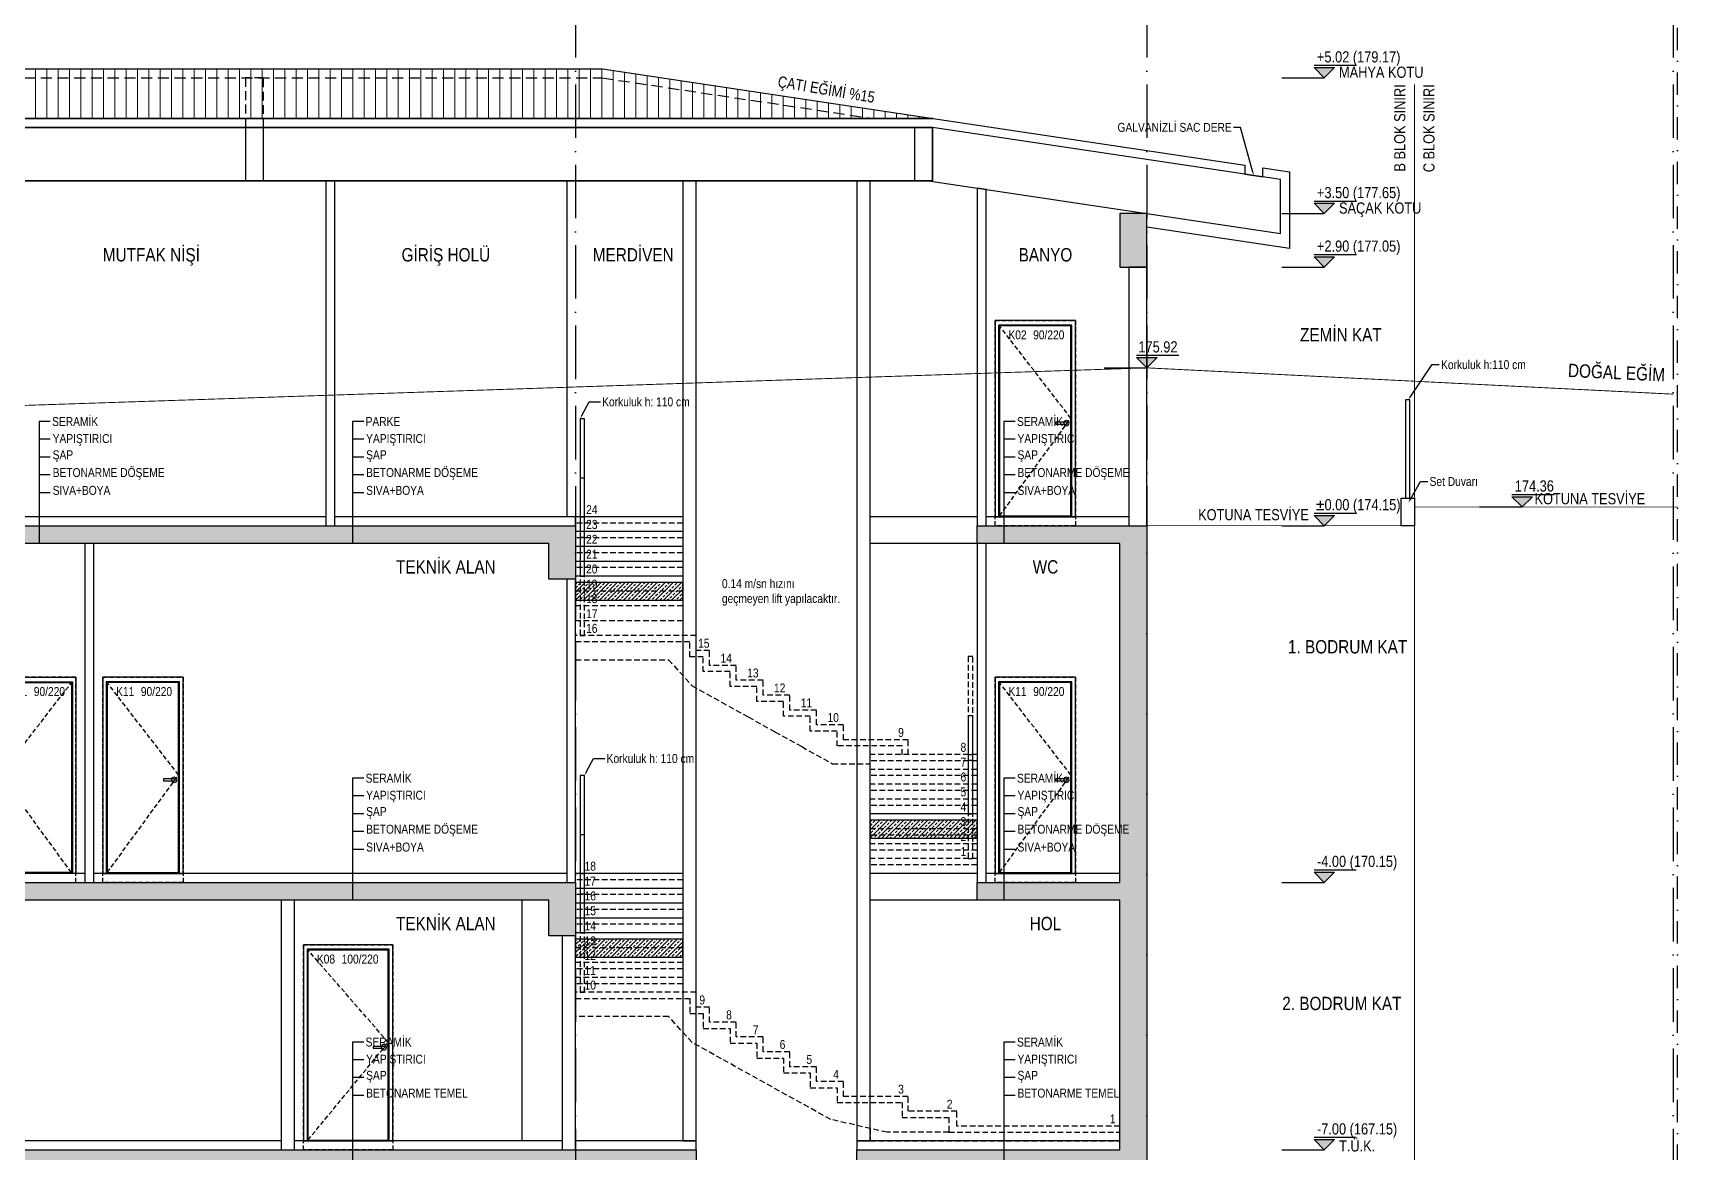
# Model space of a CAD drawing. Header units: millimetres. Extents: x 82776 to 137242, y 11666 to 27998.
# Drawn here: x 110426 to 112270, y 21556 to 22811 of the extents above; entities that cross this region are included whole.
import ezdxf
from ezdxf import colors
from ezdxf.entities.mleader import LeaderData, LeaderLine
from ezdxf.enums import TextEntityAlignment as Align
from ezdxf.math import Vec2, Vec3

# ---------------------------------------------------------------- set-up
doc = ezdxf.new("R2010")
doc.units = ezdxf.units.MM
for name, pattern in [('( Hidden )', [0.375, 0.25, -0.125]), ('ACAD_ISO03W100', [30, 12, -18]), ('ACAD_ISO10W100', [18, 12, -3, 0, -3]), ('DASHDOT', [1, 0.5, -0.25, 0, -0.25]), ('DASHED', [15, 10, -5]), ('HIDDEN', [9.525, 6.35, -3.175])]:
    doc.linetypes.add(name, pattern=pattern)
doc.layers.add('0_IFC_Blok Sınırı', color=32, linetype='ACAD_ISO03W100', lineweight=0)
for name, color, linetype in [('0_IFC_Concrete Trace', 253, '( Hidden )'), ('0_IFC_Door_Text', 11, 'Continuous'), ('0_IFC_Elevation_3', 21, 'Continuous'), ('0_IFC_Elevation_4', 11, 'Continuous'), ('0_IFC_Elevation_5', 252, 'Continuous'), ('0_IFC_Grid', 14, 'ACAD_ISO10W100'), ('0_IFC_Hatch', 250, 'Continuous'), ('0_IFC_Hatch_Structure', 251, 'Continuous'), ('0_IFC_Notation_Level_50', 160, 'Continuous'), ('0_IFC_Notation_Section_50', 10, 'Continuous'), ('0_IFC_Room_Text(No)_50', 12, 'Continuous'), ('0_IFC_Stair_Text', 221, 'Continuous'), ('0_IFC_Steelsection', 20, 'Continuous'), ('0_IFC_Text_Explanation_50', 231, 'Continuous'), ('1_IFC_Concrete_Section', 50, 'Continuous'), ('1_IFC_Stair_Concrete', 252, '( Hidden )'), ('2_IFC_Handrail', 181, 'Continuous'), ('2_IFC_Wall', 130, 'Continuous'), ('3_IFC_Window', 136, 'Continuous'), ('4_IFC_Floor_Cladding', 143, 'Continuous'), ('4_IFC_Kaplama', 55, 'Continuous'), ('7_IFC_Landscape', 45, 'Continuous')]:
    doc.layers.add(name, color=color, linetype=linetype)
doc.styles.add('IFC_TEXT', font='ARIALN.TTF')
doc.styles.add('MARITZA_A1-A2-A3  BLOK_231117$0$IFC_TEXT', font='ARIALN.TTF')

# ---------------------------------------------------------------- blocks, each defined once
blk = doc.blocks.new('*U2331')
blk.add_wipeout([(-10, 220), (90, 220), (90, 0), (-10, 0)]).dxf.layer = '0_IFC_Elevation_5'
at = {"layer": '0_IFC_Elevation_4'}
for points in [[(-10, 0), (-10, 220), (90, 220), (90, 0)], [(-5, 1), (-5, 214), (85, 214), (85, 1)]]:
    blk.add_lwpolyline(points, close=True, dxfattribs=at)
blk.add_lwpolyline([(-6, 0), (-6, 215), (86, 215), (86, 0)], dxfattribs=at)
at = {"layer": '0_IFC_Elevation_5', "linetype": 'DASHED', "ltscale": 0.5}
blk.add_lwpolyline([(90, -10), (90, 220), (-10, 220), (-10, -10)], close=True, dxfattribs=at)
blk.add_lwpolyline([(85, 1), (-5, 110.5), (85, 214)], dxfattribs=at)
at = {"layer": '0_IFC_Elevation_5'}
blk.add_lwpolyline([(0, 104, -1), (0, 106), (12, 106), (12, 104)], format="xyb", close=True, dxfattribs=at)
blk.add_circle((0, 105), 3, dxfattribs=at)
blk = doc.blocks.new('0_IFC_DOOR_TAG_50')
at = {"layer": '0_IFC_Door_Text', "style": 'IFC_TEXT'}
for tag, p in [('DOOR_TYPE', (0, 0)), ('DOOR_SIZE', (27.7, 0))]:
    blk.add_attdef(tag, p, '', height=10, dxfattribs=at)
blk = doc.blocks.new('*U2332')
blk.add_wipeout([(90, 220), (0, 220), (0, 0), (90, 0)]).dxf.layer = '0_IFC_Elevation_5'
at = {"layer": '0_IFC_Elevation_4'}
for points in [[(90, 0), (90, 220), (0, 220), (0, 0)], [(85, 1), (85, 214), (5, 214), (5, 1)]]:
    blk.add_lwpolyline(points, close=True, dxfattribs=at)
blk.add_lwpolyline([(86, 0), (86, 215), (4, 215), (4, 0)], dxfattribs=at)
at = {"layer": '0_IFC_Elevation_5', "linetype": 'DASHED', "ltscale": 0.5}
blk.add_lwpolyline([(0, -10), (0, 220), (90, 220), (90, -10)], close=True, dxfattribs=at)
blk.add_lwpolyline([(5, 1), (85, 110.5), (5, 214)], dxfattribs=at)
at = {"layer": '0_IFC_Elevation_5'}
blk.add_lwpolyline([(80, 104, 1), (80, 106), (68, 106), (68, 104)], format="xyb", close=True, dxfattribs=at)
blk.add_circle((80, 105), 3, dxfattribs=at)
blk = doc.blocks.new('*U2333')
blk.add_wipeout([(0, 220), (90, 220), (90, 0), (0, 0)]).dxf.layer = '0_IFC_Elevation_5'
at = {"layer": '0_IFC_Elevation_4'}
for points in [[(0, 0), (0, 220), (90, 220), (90, 0)], [(5, 1), (5, 214), (85, 214), (85, 1)]]:
    blk.add_lwpolyline(points, close=True, dxfattribs=at)
blk.add_lwpolyline([(4, 0), (4, 215), (86, 215), (86, 0)], dxfattribs=at)
at = {"layer": '0_IFC_Elevation_5', "linetype": 'DASHED', "ltscale": 0.5}
blk.add_lwpolyline([(90, -10), (90, 220), (0, 220), (0, -10)], close=True, dxfattribs=at)
blk.add_lwpolyline([(85, 1), (5, 110.5), (85, 214)], dxfattribs=at)
at = {"layer": '0_IFC_Elevation_5'}
blk.add_lwpolyline([(10, 104, -1), (10, 106), (22, 106), (22, 104)], format="xyb", close=True, dxfattribs=at)
blk.add_circle((10, 105), 3, dxfattribs=at)
blk = doc.blocks.new('*U2327')
blk.add_wipeout([(0, 220), (90, 220), (90, 0), (0, 0)]).dxf.layer = '0_IFC_Elevation_5'
at = {"layer": '0_IFC_Elevation_4'}
for points in [[(0, 0), (0, 220), (90, 220), (90, 0)], [(5, 1), (5, 214), (85, 214), (85, 1)]]:
    blk.add_lwpolyline(points, close=True, dxfattribs=at)
blk.add_lwpolyline([(4, 0), (4, 215), (86, 215), (86, 0)], dxfattribs=at)
at = {"layer": '0_IFC_Elevation_5', "linetype": 'DASHED', "ltscale": 0.5}
blk.add_lwpolyline([(90, -10), (90, 220), (0, 220), (0, -10)], close=True, dxfattribs=at)
blk.add_lwpolyline([(85, 1), (5, 110.5), (85, 214)], dxfattribs=at)
at = {"layer": '0_IFC_Elevation_5'}
blk.add_lwpolyline([(10, 104, -1), (10, 106), (22, 106), (22, 104)], format="xyb", close=True, dxfattribs=at)
blk.add_circle((10, 105), 3, dxfattribs=at)
blk = doc.blocks.new('*U2330')
blk.add_wipeout([(0, 220), (90, 220), (90, 0), (0, 0)]).dxf.layer = '0_IFC_Elevation_5'
at = {"layer": '0_IFC_Elevation_4'}
for points in [[(0, 0), (0, 220), (90, 220), (90, 0)], [(5, 1), (5, 214), (85, 214), (85, 1)]]:
    blk.add_lwpolyline(points, close=True, dxfattribs=at)
blk.add_lwpolyline([(4, 0), (4, 215), (86, 215), (86, 0)], dxfattribs=at)
at = {"layer": '0_IFC_Elevation_5', "linetype": 'DASHED', "ltscale": 0.5}
blk.add_lwpolyline([(90, -10), (90, 220), (0, 220), (0, -10)], close=True, dxfattribs=at)
blk.add_lwpolyline([(85, 1), (5, 110.5), (85, 214)], dxfattribs=at)
at = {"layer": '0_IFC_Elevation_5'}
blk.add_lwpolyline([(10, 104, -1), (10, 106), (22, 106), (22, 104)], format="xyb", close=True, dxfattribs=at)
blk.add_circle((10, 105), 3, dxfattribs=at)
blk = doc.blocks.new('SERAMIK KATMANLASMA')
at = {"layer": '0_IFC_Text_Explanation_50'}
for points in [[(12.5, 0), (0, 0), (0, -136.8)], [(12.5, -19.9), (0, -19.9)], [(12.5, -39.9), (0, -39.9)], [(12.5, -59.8), (0, -59.8)], [(12.5, -79.8), (0, -79.8)]]:
    blk.add_lwpolyline(points, dxfattribs=at)
at = {"layer": '0_IFC_Text_Explanation_50', "char_height": 10, "attachment_point": 1, "rotation": 360, "style": 'MARITZA_A1-A2-A3  BLOK_231117$0$IFC_TEXT'}
for s, width, gutter_width, insert in [('SERAMİK', 243.705, 31.2, (14.6, 5)), ('YAPIŞTIRICI ', 224.862, 62.5, (15.2, -14.1)), ('ŞAP', 224.862, 62.5, (15.2, -32.3)), ('BETONARME DÖŞEME ', 224.862, 62.5, (15.2, -52.2)), ('SIVA+BOYA', 224.862, 62.5, (15.2, -72.2))]:
    blk.add_mtext_dynamic_manual_height_columns(s, width=width, gutter_width=gutter_width, heights=[0], dxfattribs=dict(at, insert=insert))
blk = doc.blocks.new('0_IFC_ROOM_SEC_50')
at = {"layer": '0_IFC_Room_Text(No)_50', "style": 'IFC_TEXT'}
for tag, height, p in [('ROOM_NAME', 15, (10.2, -26.2)), ('ROOM_NUMBER', 10, (10.2, -7.2))]:
    blk.add_attdef(tag, text='', height=height, dxfattribs=at).set_placement(p, align=Align.MIDDLE_CENTER)
blk = doc.blocks.new('PARKE KATMANLASMA')
at = {"layer": '0_IFC_Text_Explanation_50'}
for points in [[(12.5, 0), (0, 0), (0, -136.8)], [(12.5, -19.9), (0, -19.9)], [(12.5, -39.9), (0, -39.9)], [(12.5, -59.8), (0, -59.8)], [(12.5, -79.8), (0, -79.8)]]:
    blk.add_lwpolyline(points, dxfattribs=at)
at = {"layer": '0_IFC_Text_Explanation_50', "char_height": 10, "attachment_point": 1, "style": 'MARITZA_A1-A2-A3  BLOK_231117$0$IFC_TEXT'}
for s, width, gutter_width, insert in [('PARKE', 243.705, 31.2, (14.6, 5)), ('YAPIŞTIRICI ', 224.862, 62.5, (15.2, -14.1)), ('ŞAP ', 224.862, 62.5, (15.2, -32.3)), ('BETONARME DÖŞEME ', 224.862, 62.5, (15.2, -52.2)), ('SIVA+BOYA', 224.862, 62.5, (15.2, -72.2))]:
    blk.add_mtext_dynamic_manual_height_columns(s, width=width, gutter_width=gutter_width, heights=[0], dxfattribs=dict(at, insert=insert))
blk = doc.blocks.new('TEMEL SERAMIK')
at = {"layer": '0_IFC_Text_Explanation_50'}
for points in [[(12.5, 0), (0, 0), (0, -170.9)], [(12.5, -19.9), (0, -19.9)], [(12.5, -39.9), (0, -39.9)], [(12.5, -59.8), (0, -59.8)]]:
    blk.add_lwpolyline(points, dxfattribs=at)
at = {"layer": '0_IFC_Text_Explanation_50', "char_height": 10, "attachment_point": 1, "rotation": 360, "style": 'MARITZA_A1-A2-A3  BLOK_231117$0$IFC_TEXT'}
for s, width, gutter_width, insert in [('SERAMİK', 243.705, 31.2, (14.6, 5)), ('YAPIŞTIRICI ', 224.862, 62.5, (15.2, -14.1)), ('ŞAP', 224.862, 62.5, (15.2, -32.3)), ('BETONARME TEMEL', 224.862, 62.5, (15.2, -52.2))]:
    blk.add_mtext_dynamic_manual_height_columns(s, width=width, gutter_width=gutter_width, heights=[0], dxfattribs=dict(at, insert=insert))
blk = doc.blocks.new('B BLOK_GR1_AKS')
at = {"layer": '0_IFC_Grid', "ltscale": 5}
for points in [[(1639.20956, -99.99821), (1639.20956, -1634.99821)], [(2279.20538, -99.99821), (2279.20538, -1634.99821)], [(2869.20538, -99.99821), (2869.20538, -1634.99821)]]:
    blk.add_lwpolyline(points, dxfattribs=at)
blk = doc.blocks.new('0_IFC_NOT_RUDELEVEL_50_N')
at = {"layer": '0_IFC_Notation_Level_50'}
h = blk.add_hatch(color=256, dxfattribs=at)
h.dxf.hatch_style = 1
h.paths.add_polyline_path([(-201.6, 201.6), (201.6, 201.6), (0, 0)])
for p, q in [((-834.4, 0), (0, 0)), ((-201.6, 246.4), (627.2, 246.4))]:
    blk.add_line(p, q, dxfattribs=at)
blk.add_lwpolyline([(-201.6, 201.6), (201.6, 201.6), (0, 0), (-201.6, 201.6)], dxfattribs=at)
at = {"layer": '0_IFC_Notation_Level_50', "style": 'IFC_TEXT'}
blk.add_attdef('LEVEL', (-201.6, 302.4), '', height=280, dxfattribs=at)
blk = doc.blocks.new('B_1-1 KST_DE')
at = {"layer": '0_IFC_Elevation_4', "linetype": 'DASHED', "const_width": 1}
blk.add_lwpolyline([(-3050, 814), (-2600, 814), (-2000, 860), (0, 927), (590, 897.5)], dxfattribs=at)
ref = blk.add_blockref('0_IFC_NOT_RUDELEVEL_50_N', (0, 927), dxfattribs=dict(xscale=0.057142857142768, yscale=0.057142857142768, zscale=0.057142857142768))
ref.add_attrib('LEVEL', '175.92', (-9.3, 944.3), dxfattribs={"layer": '0_IFC_Notation_Level_50', "height": 12.5, "style": 'IFC_TEXT'})
at = {"layer": '0_IFC_Elevation_4', "linetype": 'DASHED', "ltscale": 3, "insert": (472.5, 931.8), "char_height": 15, "attachment_point": 1, "rotation": 357.3035, "style": 'IFC_TEXT'}
blk.add_mtext_dynamic_manual_height_columns('\\pxt4;DOĞAL EĞİM', width=252.297, gutter_width=125, heights=[0], dxfattribs=at)
blk = doc.blocks.new('*U2487')
ref = blk.add_blockref('0_IFC_NOT_RUDELEVEL_50_N', (0, 1402.2), dxfattribs=dict(xscale=0.057142857142768, yscale=0.057142857142768, zscale=0.057142857142768))
ref.add_attrib('LEVEL', '+5.02 (179.17)', (-8.2, 1419.5), dxfattribs={"layer": '0_IFC_Notation_Level_50', "height": 12.5, "style": 'IFC_TEXT'})
ref = blk.add_blockref('0_IFC_NOT_RUDELEVEL_50_N', (0, 1250), dxfattribs=dict(xscale=0.057142857142768, yscale=0.057142857142768, zscale=0.057142857142768))
ref.add_attrib('LEVEL', '+3.50 (177.65)', (-8.2, 1267.3), dxfattribs={"layer": '0_IFC_Notation_Level_50', "height": 12.5, "style": 'IFC_TEXT'})
ref = blk.add_blockref('0_IFC_NOT_RUDELEVEL_50_N', (0, 1190), dxfattribs=dict(xscale=0.057142857142768, yscale=0.057142857142768, zscale=0.057142857142768))
ref.add_attrib('LEVEL', '+2.90 (177.05)', (-8.2, 1207.3), dxfattribs={"layer": '0_IFC_Notation_Level_50', "height": 12.5, "style": 'IFC_TEXT'})
ref = blk.add_blockref('0_IFC_NOT_RUDELEVEL_50_N', (0, 900), dxfattribs=dict(xscale=0.057142857142768, yscale=0.057142857142768, zscale=0.057142857142768))
ref.add_attrib('LEVEL', '%%P0.00 (174.15)', (-9.3, 917.3), dxfattribs={"layer": '0_IFC_Notation_Level_50', "height": 12.5, "style": 'IFC_TEXT'})
ref = blk.add_blockref('0_IFC_NOT_RUDELEVEL_50_N', (0, 500), dxfattribs=dict(xscale=0.057142857142768, yscale=0.057142857142768, zscale=0.057142857142768))
ref.add_attrib('LEVEL', '-4.00 (170.15)', (-8.2, 517.3), dxfattribs={"layer": '0_IFC_Notation_Level_50', "height": 12.5, "style": 'IFC_TEXT'})
ref = blk.add_blockref('0_IFC_NOT_RUDELEVEL_50_N', (0, 200), dxfattribs=dict(xscale=0.057142857142768, yscale=0.057142857142768, zscale=0.057142857142768))
ref.add_attrib('LEVEL', '-7.00 (167.15)', (-8.2, 217.3), dxfattribs={"layer": '0_IFC_Notation_Level_50', "height": 12.5, "style": 'IFC_TEXT'})
ref = blk.add_blockref('0_IFC_NOT_RUDELEVEL_50_N', (0, 150), dxfattribs=dict(xscale=0.057142857142768, yscale=0.057142857142768, zscale=0.057142857142768))
ref.add_attrib('LEVEL', '-7.50 (166.65)', (-8.2, 167.3), dxfattribs={"layer": '0_IFC_Notation_Level_50', "height": 12.5, "style": 'IFC_TEXT'})
at = {"layer": '0_IFC_Notation_Level_50', "char_height": 12.5, "attachment_point": 1, "style": 'IFC_TEXT'}
for s, insert in [('MAHYA KOTU', (16.5, 1414.8)), ('SAÇAK KOTU', (16.5, 1262.5)), ('T.Ü.K.', (16.5, 210.7))]:
    blk.add_mtext_dynamic_manual_height_columns(s, width=128.311, gutter_width=12.5, heights=[0], dxfattribs=dict(at, insert=insert))
at = {"layer": '0_IFC_Text_Explanation_50', "char_height": 15, "attachment_point": 5, "style": 'IFC_TEXT'}
for s, insert in [('\\pxt4;ZEMİN KAT', (18.6, 1114.1)), ('\\pxi-3,l4,t4;1. BODRUM KAT', (18.6, 764.1)), ('\\pxi-0.46999,l1.46999,t1.46999,4;2. BODRUM KAT', (12.2, 364.1))]:
    blk.add_mtext_dynamic_manual_height_columns(s, width=215.825, gutter_width=125, heights=[0], dxfattribs=dict(at, insert=insert))
blk = doc.blocks.new('B_1-1 KST_MERD')
at = {"layer": '0_IFC_Hatch_Structure'}
h = blk.add_hatch(dxfattribs=at)
h.set_pattern_fill('ANSI33', color=256, angle=180)
h.set_pattern_definition([(225, (-115638.903, -21535.086), (4.49012806, -4.49012806), []), (225, (-115643.393, -21535.086), (4.49012806, -4.49012806), [3.175, -1.5875])])
h.paths.add_polyline_path([(-610, 226.3), (-610, 206.3), (-490, 206.3), (-490, 226.3)])
at = {"layer": '0_IFC_Elevation_3', "transparency": 33554687}
for points in [[(-490, 300), (-610, 300)], [(-490, 300), (-490, 226.3)], [(-490, 283.3), (-610, 283.3)], [(-490, 266.7), (-610, 266.7)], [(-490, 250), (-610, 250)]]:
    blk.add_lwpolyline(points, dxfattribs=at)
at = {"layer": '0_IFC_Elevation_3', "linetype": 'HIDDEN', "transparency": 33554687}
for points in [[(-490, 216.7), (-610, 216.7)], [(-490, 216.7), (-490, 166.7)], [(-490, 200), (-610, 200)], [(-490, 183.3), (-610, 183.3)], [(-475, 150), (-475, 166.7), (-610, 166.7)], [(-237.2, 33.3), (-237.2, 50), (-310, 50), (-310, 66.7), (-340, 66.7), (-340, 83.3), (-370, 83.3), (-370, 100), (-400, 100), (-400, 116.7), (-430, 116.7), (-430, 133.3), (-460, 133.3), (-460, 150), (-475, 150)], [(-182.7, 16.7), (-182.7, 33.3), (-237.2, 33.3)], [(-280, 14), (-280, 0), (0, 0), (0, 16.7), (-182.7, 16.7)]]:
    blk.add_lwpolyline(points, dxfattribs=at)
at = {"layer": '1_IFC_Concrete_Section'}
blk.add_lwpolyline([(-610, 226.3), (-610, 206.3), (-490, 206.3), (-490, 226.3)], close=True, dxfattribs=at)
at = {"layer": '1_IFC_Stair_Concrete', "ltscale": 25, "transparency": 33554687}
for points in [[(-490, 293), (-610, 293)], [(-490, 276.3), (-610, 276.3)], [(-490, 259.7), (-610, 259.7)], [(-490, 243), (-610, 243)], [(-490, 193), (-610, 193)], [(-490, 176.3), (-610, 176.3)], [(-505.9, 139.7), (-610, 139.7), (-610, 159.7), (-482, 159.7), (-482, 143), (-467, 143), (-467, 126.3), (-437, 126.3), (-437, 109.7), (-407, 109.7), (-407, 93), (-377, 93), (-377, 76.3), (-347, 76.3), (-347, 59.7), (-317, 59.7), (-317, 43), (-244.2, 43), (-244.2, 26.3), (-191.7, 26.3), (-191.7, 9.7), (-261, 9.7), (-324.2, 24.1), (-446.7, 92.2), (-479.6, 110.5), (-505.9, 139.7)], [(-191.7, 9.7), (0, 9.7)]]:
    blk.add_lwpolyline(points, dxfattribs=at)
at = {"layer": '2_IFC_Handrail'}
for points in [[(-600, 300), (-600, 410), (-605, 410), (-605, 300)], [(-600, 233.3), (-600, 343.3), (-605, 343.3), (-605, 233.3)]]:
    blk.add_lwpolyline(points, close=True, dxfattribs=at)
at = {"layer": '2_IFC_Handrail', "linetype": '( Hidden )', "ltscale": 25}
blk.add_lwpolyline([(-600, 166.7), (-600, 276.7), (-605, 276.7), (-605, 166.7)], close=True, dxfattribs=at)
at = {"layer": '4_IFC_Floor_Cladding'}
blk.add_lwpolyline([(-490, 233.3), (-610, 233.3)], dxfattribs=at)
at = {"layer": '0_IFC_Stair_Text', "char_height": 10, "style": 'IFC_TEXT'}
for s, insert, attachment_point in [('18', (-600, 303), 7), ('17', (-600, 286.3), 7), ('16', (-600, 269.7), 7), ('15', (-600, 253), 7), ('14', (-600, 236.3), 7), ('13', (-600, 219.3), 7), ('12', (-600, 203), 7), ('11', (-600, 186.3), 7), ('10', (-600, 169.7), 7), ('9', (-465, 153), 9), ('8', (-435, 136.3), 9), ('7', (-405, 119.7), 9), ('6', (-375, 103), 9), ('5', (-345, 86.3), 9), ('4', (-315, 69.7), 9), ('3', (-242.2, 53), 9), ('2', (-187.7, 36.3), 9), ('1', (-5, 19.7), 9)]:
    blk.add_mtext_dynamic_manual_height_columns(s, width=9.914, gutter_width=12.5, heights=[0], dxfattribs=dict(at, insert=insert, attachment_point=attachment_point))
at = {"layer": '0_IFC_Text_Explanation_50'}
ml = blk.add_multileader_mtext('Standard', dxfattribs=at)
ml.set_content('Korkuluk h: 110 cm', color=256, style='IFC_TEXT')
ml.set_leader_properties()
ml.build(insert=Vec2(0, 0))
ml.multileader.update_dxf_attribs({"text_right_attachment_type": 2, "dogleg_length": 0.36})
ctx = ml.context
ctx.base_point, ctx.char_height, ctx.plane_origin = Vec3(-577.3, 428.8), 10, Vec3(-600, 407)
ctx.right_attachment = 2
notes = []
notes.append((ctx, [(0, (1, 1, 0), (-589.9, 428.8), (1, 0), 12.6, [(0, [(-600, 410)], 0, [])])]))
ctx.mtext.insert, ctx.mtext.flow_direction = Vec3(-575.3, 433.9), 5
for ctx, leaders in notes:
    for number, flags, end, landing, length, lines in leaders:
        leader = LeaderData()
        leader.index, (leader.has_last_leader_line, leader.has_dogleg_vector, leader.attachment_direction) = number, flags
        leader.last_leader_point, leader.dogleg_vector, leader.dogleg_length = Vec3(end), Vec3(landing), length
        for number, points, colour, breaks in lines:
            line = LeaderLine()
            line.index, line.vertices, line.color, line.breaks = number, Vec3.list(points), colors.encode_raw_color(colour), breaks
            leader.lines.append(line)
        ctx.leaders.append(leader)
blk = doc.blocks.new('B_1-1 KST_MERD2')
at = {"layer": '0_IFC_Hatch_Structure'}
h = blk.add_hatch(dxfattribs=at)
h.set_pattern_fill('ANSI33', color=256, angle=180)
h.set_pattern_definition([(225, (-115148.908, -21835.086), (4.49012806, -4.49012806), []), (225, (-115153.398, -21835.086), (4.49012806, -4.49012806), [3.175, -1.5875])])
h.paths.add_polyline_path([(-120, -73.7), (-120, -93.7), (0, -93.7), (0, -73.7)])
h = blk.add_hatch(dxfattribs=at)
h.set_pattern_fill('ANSI33', color=256, angle=180)
h.set_pattern_definition([(225, (-114818.9125, -22101.7524), (4.49012806, -4.49012806), []), (225, (-114823.4026, -22101.7524), (4.49012806, -4.49012806), [3.175, -1.5875])])
h.paths.add_polyline_path([(210, -340.3), (210, -360.3), (330, -360.3), (330, -340.3)])
at = {"layer": '0_IFC_Elevation_3', "transparency": 33554687}
for points in [[(0, 0), (-120, 0)], [(0, 0), (0, -73.7)], [(0, -16.7), (-120, -16.7)], [(0, -33.3), (-120, -33.3)], [(0, -50), (-120, -50)]]:
    blk.add_lwpolyline(points, dxfattribs=at)
at = {"layer": '0_IFC_Elevation_3', "linetype": 'HIDDEN', "transparency": 33554687}
for points in [[(0, -83.3), (-120, -83.3)], [(0, -83.3), (0, -133.3)], [(0, -100), (-120, -100)], [(0, -116.7), (-120, -116.7)], [(252.8, -266.7), (252.8, -250), (180, -250), (180, -233.3), (150, -233.3), (150, -216.7), (120, -216.7), (120, -200), (90, -200), (90, -183.3), (60, -183.3), (60, -166.7), (30, -166.7), (30, -150), (15, -150), (15, -133.3), (-120, -133.3)], [(330, -266.7), (210, -266.7)], [(210, -383.3), (210, -266.7)], [(325, -383.3), (325, -266.7)], [(330, -283.3), (210, -283.3)], [(330, -300), (210, -300)], [(330, -316.7), (210, -316.7)], [(330, -350), (210, -350)], [(330, -366.7), (210, -366.7)], [(330, -383.3), (210, -383.3)]]:
    blk.add_lwpolyline(points, dxfattribs=at)
at = {"layer": '1_IFC_Concrete_Section'}
for points in [[(-120, -73.7), (-120, -93.7), (0, -93.7), (0, -73.7)], [(210, -340.3), (210, -360.3), (330, -360.3), (330, -340.3)]]:
    blk.add_lwpolyline(points, close=True, dxfattribs=at)
at = {"layer": '1_IFC_Stair_Concrete', "ltscale": 25, "transparency": 33554687}
for points in [[(0, -7), (-120, -7)], [(0, -23.7), (-120, -23.7)], [(0, -40.3), (-120, -40.3)], [(0, -57), (-120, -57)], [(245.8, -266.7), (245.8, -257), (173, -257), (173, -240.3), (143, -240.3), (143, -223.7), (113, -223.7), (113, -207), (83, -207), (83, -190.3), (53, -190.3), (53, -173.7), (23, -173.7), (23, -157), (8, -157), (8, -140.3), (-120, -140.3), (-120, -160.3), (-15.9, -160.3), (10.4, -189.5), (43.3, -207.8), (73.3, -224.5), (103.3, -241.1), (133.3, -257.8), (167.8, -277), (210, -277)], [(330, -273.7), (210, -273.7)], [(330, -290.3), (210, -290.3)], [(330, -307), (210, -307)], [(330, -323.7), (210, -323.7)], [(330, -357), (210, -357)], [(330, -373.7), (210, -373.7)], [(330, -390.3), (210, -390.3)]]:
    blk.add_lwpolyline(points, dxfattribs=at)
at = {"layer": '2_IFC_Handrail'}
for points in [[(-110, 0), (-110, 110), (-115, 110), (-115, 0)], [(-110, -66.7), (-110, 43.3), (-115, 43.3), (-115, -66.7)], [(325, -333.3), (325, -223.3), (320, -223.3), (320, -333.3)]]:
    blk.add_lwpolyline(points, close=True, dxfattribs=at)
at = {"layer": '2_IFC_Handrail', "linetype": '( Hidden )', "ltscale": 25}
for points in [[(-110, -133.3), (-110, -23.3), (-115, -23.3), (-115, -133.3)], [(325, -266.7), (325, -156.7), (320, -156.7), (320, -266.7)], [(325, -383.3), (325, -273.3), (320, -273.3), (320, -383.3)]]:
    blk.add_lwpolyline(points, close=True, dxfattribs=at)
at = {"layer": '4_IFC_Floor_Cladding'}
for points in [[(0, -66.7), (-120, -66.7)], [(330, -333.3), (210, -333.3)]]:
    blk.add_lwpolyline(points, dxfattribs=at)
at = {"layer": '0_IFC_Stair_Text', "char_height": 10, "style": 'IFC_TEXT'}
for s, insert, attachment_point in [('24', (-108.3, 3), 7), ('23', (-108.3, -13.7), 7), ('22', (-108.3, -30.3), 7), ('21', (-108.3, -47), 7), ('20', (-108.3, -63.7), 7), ('19', (-108.3, -80.7), 7), ('18', (-108.3, -97), 7), ('17', (-108.3, -113.7), 7), ('16', (-108.3, -130.3), 7), ('15', (30, -147), 9), ('14', (55, -163.7), 9), ('13', (85, -180.3), 9), ('12', (115, -197), 9), ('11', (145, -213.7), 9), ('10', (175, -230.3), 9), ('9', (247.8, -247), 9), ('8', (317.7, -263.7), 9), ('7', (317.7, -280.3), 9), ('6', (317.7, -297), 9), ('5', (317.7, -313.7), 9), ('4', (317.7, -330.3), 9), ('3', (317.7, -347), 9), ('2', (317.7, -363.7), 9), ('1', (317.7, -380.3), 9)]:
    blk.add_mtext_dynamic_manual_height_columns(s, width=9.914, gutter_width=12.5, heights=[0], dxfattribs=dict(at, insert=insert, attachment_point=attachment_point))
at = {"layer": '0_IFC_Text_Explanation_50'}
ml = blk.add_multileader_mtext('Standard', dxfattribs=at)
ml.set_content('Korkuluk h: 110 cm', color=256, style='IFC_TEXT')
ml.set_leader_properties()
ml.build(insert=Vec2(0, 0))
ml.multileader.update_dxf_attribs({"text_right_attachment_type": 2, "dogleg_length": 0.36})
ctx = ml.context
ctx.base_point, ctx.char_height, ctx.plane_origin = Vec3(-92.3, 128.8), 10, Vec3(-115, 107)
ctx.right_attachment = 2
notes = []
notes.append((ctx, [(0, (1, 1, 0), (-104.9, 128.8), (1, 0), 12.6, [(0, [(-115, 110)], 0, [])])]))
ctx.mtext.insert, ctx.mtext.flow_direction = Vec3(-90.3, 133.9), 5
for ctx, leaders in notes:
    for number, flags, end, landing, length, lines in leaders:
        leader = LeaderData()
        leader.index, (leader.has_last_leader_line, leader.has_dogleg_vector, leader.attachment_direction) = number, flags
        leader.last_leader_point, leader.dogleg_vector, leader.dogleg_length = Vec3(end), Vec3(landing), length
        for number, points, colour, breaks in lines:
            line = LeaderLine()
            line.index, line.vertices, line.color, line.breaks = number, Vec3.list(points), colors.encode_raw_color(colour), breaks
            leader.lines.append(line)
        ctx.leaders.append(leader)
blk = doc.blocks.new('B_1-1 KST_ALTLIK')
at = {"layer": '0_IFC_Hatch', "lineweight": 0, "transparency": 33554687}
h = blk.add_hatch(dxfattribs=at)
h.set_pattern_fill('LINE', color=256, scale=4, angle=90)
h.set_pattern_definition([(90, (-115668.903, -21485.086), (-12.7, 8e-16), [])])
h.paths.add_polyline_path([(-1760.7, 1206.7), (-1390.2, 1262.2), (-609.8, 1262.2), (-239.3, 1206.7)])
at = {"layer": '0_IFC_Concrete Trace', "linetype": '( Hidden )', "ltscale": 50, "elevation": -851.5}
blk.add_lwpolyline([(-1693.3, 1206.7), (-1389.5, 1252.2), (-610.5, 1252.2), (-306.7, 1206.7)], dxfattribs=at)
at = {"layer": '0_IFC_Elevation_3', "elevation": -851.5}
blk.add_lwpolyline([(-1760.7, 1206.7), (-1390.2, 1262.2), (-609.8, 1262.2), (-239.3, 1206.7), (-1760.7, 1206.7)], close=True, dxfattribs=at)
at = {"layer": '0_IFC_Elevation_4', "elevation": -851.5}
for points in [[(-1759.9, 1196.7), (-2150, 1138.2), (-2150, 1077.5), (-1755.4, 1136.7), (-244.6, 1136.7), (150, 1077.5), (150, 1138.2), (-240.1, 1196.7), (-1759.9, 1196.7)], [(-190, 760), (-310, 760)], [(-190, 730), (-310, 730)], [(-190, 360), (-310, 360)], [(-700, 60), (-700, 330)], [(-190, 330), (-310, 330)]]:
    blk.add_lwpolyline(points, dxfattribs=at)
at = {"layer": '0_IFC_Steelsection', "linetype": '( Hidden )', "ltscale": 40, "elevation": -851.5}
blk.add_lwpolyline([(-990, 1196.7), (-990, 1252.2), (-1010, 1252.2), (-1010, 1196.7)], dxfattribs=at)
at = {"layer": '0_IFC_Steelsection', "elevation": -851.5}
for points in [[(-1759.9, 1196.7), (-240.1, 1196.7), (-240.1, 1136.7), (-1759.9, 1136.7)], [(-260.1, 1136.7), (-240.1, 1136.7), (-240.1, 1196.7), (-260.1, 1196.7)]]:
    blk.add_lwpolyline(points, close=True, dxfattribs=at)
blk.add_lwpolyline([(-1010, 1196.7), (-1010, 1136.7), (-990, 1136.7), (-990, 1196.7)], dxfattribs=at)
at = {"layer": '1_IFC_Concrete_Section', "elevation": -851.5}
blk.add_lwpolyline([(-30, 1040), (0, 1040), (0, 1100), (-30, 1100)], close=True, dxfattribs=at)
at = {"layer": '2_IFC_Wall', "elevation": -851.5}
for points in [[(-910, 1136.7), (-920, 1136.7), (-920, 750), (-910, 750)], [(-180, 1127), (-190, 1128.5), (-190, 750), (-180, 750)], [(0, 1040), (-20, 1040), (-20, 750), (0, 750)], [(-1180, 730), (-1190, 730), (-1190, 350), (-1180, 350)], [(-180, 730), (-190, 730), (-190, 350), (-180, 350)], [(-640, 690), (-650, 690), (-650, 350), (-640, 350)], [(-955, 330), (-970, 330), (-970, 50), (-955, 50)], [(-640, 290), (-655, 290), (-655, 50), (-640, 50)]]:
    blk.add_lwpolyline(points, close=True, dxfattribs=at)
at = {"layer": '3_IFC_Window', "elevation": -851.5}
for points in [[(-520, 60), (-505, 60), (-505, 1136.7), (-520, 1136.7)], [(-325, 60), (-310, 60), (-310, 1136.7), (-325, 1136.7)]]:
    blk.add_lwpolyline(points, close=True, dxfattribs=at)
at = {"layer": '4_IFC_Floor_Cladding', "elevation": -851.5}
for points in [[(-920, 760), (-2000, 760), (-2000, 750)], [(-640, 750), (-640, 760), (-910, 760)], [(-970, 60), (-1970, 60)], [(-505, 50), (-505, 60), (-640, 60)], [(-30, 60), (-325, 60), (-325, 50)]]:
    blk.add_lwpolyline(points, dxfattribs=at)
at = {"layer": '4_IFC_Kaplama', "transparency": 33554687, "elevation": -851.5}
blk.add_lwpolyline([(-2000, 1084.8), (-2160, 1060.8), (-2160, 1146.8), (-2130, 1151.3), (-2130, 1141.2), (-2110, 1144.2), (-2110, 1154.3), (-1760.7, 1206.7), (-239.3, 1206.7), (110, 1154.3), (110, 1144.2), (130, 1141.2), (130, 1151.3), (160, 1146.8), (160, 1060.8), (0, 1084.8)], dxfattribs=at)
for name, p in [('B_1-1 KST_MERD2', (-520, 760, -851.5)), ('B_1-1 KST_MERD', (-30, 60, -851.5))]:
    blk.add_blockref(name, p)
at = {"xscale": -1}
for name, p in [('*U2332', (-1200, 360, -851.5)), ('*U2333', (-1080, 360, -851.5)), ('*U2331', (-855, 60, -851.5))]:
    blk.add_blockref(name, p, dxfattribs=at)
at = {"layer": '4_IFC_Floor_Cladding', "elevation": -851.5}
for points in [[(-1190, 360), (-1970, 360)], [(-650, 360), (-1180, 360)], [(-655, 60), (-955, 60)]]:
    blk.add_lwpolyline(points, dxfattribs=at)
at = {"xscale": -1}
blk.add_blockref('*U2327', (-80, 360, -851.5), dxfattribs=at)
at = {"transparency": 33554687}
for p, values in [((-1275, 559, -851.5), {'DOOR_TYPE': 'K11', 'DOOR_SIZE': '90/220'}), ((-1155, 559, -851.5), {'DOOR_TYPE': 'K11', 'DOOR_SIZE': '90/220'}), ((-930, 259, -851.5), {'DOOR_TYPE': 'K08', 'DOOR_SIZE': '100/220'})]:
    blk.add_blockref('0_IFC_DOOR_TAG_50', p, dxfattribs=at).add_auto_attribs(values)
at = {"layer": '0_IFC_Hatch_Structure'}
h = blk.add_hatch(dxfattribs=at)
h.set_pattern_fill('ANSI33', color=256, angle=180)
h.set_pattern_definition([(225, (-115668.903, -21485.086), (4.49012806, -4.49012806), []), (225, (-115673.393, -21485.086), (4.49012806, -4.49012806), [3.175, -1.5875])])
h.paths.add_polyline_path([(-640, 690), (-670, 690), (-670, 730), (-1330, 730), (-1330, 690), (-1360, 690), (-1360, 730), (-1970, 730), (-1970, 640), (-2000, 640), (-2000, 680), (-2870, 680), (-2870, 350), (-640, 350), (-640, 290), (-670, 290), (-670, 330), (-1330, 330), (-1330, 290), (-1360, 290), (-1360, 330), (-1970, 330), (-1970, 50), (-505, 50), (-505, -100), (-325, -100), (-325, 50), (-30, 50), (-30, 330), (-190, 330), (-190, 350), (-30, 350), (-30, 730), (-190, 730), (-190, 750), (0, 750), (0, 0), (-275, 0), (-275, -150), (-555, -150), (-555, 0), (-2000, 0), (-2000, 300), (-2900, 300), (-2900, 700), (-2000, 700), (-2000, 750), (-640, 750)])
h.paths.add_polyline_path([(-30, 1040), (0, 1040), (0, 1100), (-30, 1100)])
h.paths.add_polyline_path([(-2000, 1040), (-1970, 1040), (-1970, 1100), (-2000, 1100)])
at = {"layer": '4_IFC_Floor_Cladding', "elevation": -851.5}
blk.add_lwpolyline([(-30, 360), (-180, 360)], dxfattribs=at)
at = {"transparency": 33554687}
blk.add_blockref('0_IFC_DOOR_TAG_50', (-155, 559, -851.5), dxfattribs=at).add_auto_attribs({'DOOR_TYPE': 'K11', 'DOOR_SIZE': '90/220'})
at = {"xscale": -1}
blk.add_blockref('*U2330', (-80, 760, -851.5), dxfattribs=at)
at = {"layer": '1_IFC_Concrete_Section', "elevation": -851.5}
for points in [[(-2870, 350), (-640, 350), (-640, 290), (-670, 290), (-670, 330), (-1330, 330)], [(-1970, 50), (-505, 50), (-505, -100), (-325, -100), (-325, 50), (-30, 50), (-30, 330), (-190, 330), (-190, 350), (-30, 350), (-30, 730), (-190, 730), (-190, 750), (0, 750), (0, 0), (-275, 0), (-275, -150), (-555, -150), (-555, 0), (-2000, 0)], [(-2000, 750), (-640, 750), (-640, 690), (-670, 690), (-670, 730), (-1330, 730)]]:
    blk.add_lwpolyline(points, dxfattribs=at)
at = {"layer": '4_IFC_Floor_Cladding', "elevation": -851.5}
blk.add_lwpolyline([(-20, 760), (-180, 760)], dxfattribs=at)
at = {"transparency": 33554687}
blk.add_blockref('0_IFC_DOOR_TAG_50', (-155, 959, -851.5), dxfattribs=at).add_auto_attribs({'DOOR_TYPE': 'K02', 'DOOR_SIZE': '90/220'})
blk = doc.blocks.new('B_1-1 KST_YAZI')
ref = blk.add_blockref('0_IFC_ROOM_SEC_50', (-1116.1, 1080))
ref.add_attrib('ROOM_NAME', 'MUTFAK NİŞİ', dxfattribs={"layer": '0_IFC_Room_Text(No)_50', "height": 15, "style": 'IFC_TEXT'}).set_placement((-1115.5, 1053.8), align=Align.MIDDLE_CENTER)
ref = blk.add_blockref('0_IFC_ROOM_SEC_50', (-786.1, 1080))
ref.add_attrib('ROOM_NAME', 'GİRİŞ HOLÜ', dxfattribs={"layer": '0_IFC_Room_Text(No)_50', "height": 15, "style": 'IFC_TEXT'}).set_placement((-785.5, 1053.8), align=Align.MIDDLE_CENTER)
ref = blk.add_blockref('0_IFC_ROOM_SEC_50', (-576.1, 1080))
ref.add_attrib('ROOM_NAME', 'MERDİVEN', dxfattribs={"layer": '0_IFC_Room_Text(No)_50', "height": 15, "style": 'IFC_TEXT'}).set_placement((-575.5, 1053.8), align=Align.MIDDLE_CENTER)
ref = blk.add_blockref('0_IFC_ROOM_SEC_50', (-114, 1080))
ref.add_attrib('ROOM_NAME', 'BANYO', dxfattribs={"layer": '0_IFC_Room_Text(No)_50', "height": 15, "style": 'IFC_TEXT'}).set_placement((-113.5, 1053.8), align=Align.MIDDLE_CENTER)
for name, p in [('SERAMIK KATMANLASMA', (-1241.3, 866.8)), ('PARKE KATMANLASMA', (-890, 866.8)), ('SERAMIK KATMANLASMA', (-160, 866.8)), ('SERAMIK KATMANLASMA', (-890, 466.8)), ('SERAMIK KATMANLASMA', (-160, 466.8)), ('TEMEL SERAMIK', (-890, 170.9)), ('TEMEL SERAMIK', (-160, 170.9))]:
    blk.add_blockref(name, p)
ref = blk.add_blockref('0_IFC_ROOM_SEC_50', (-786.1, 730))
ref.add_attrib('ROOM_NAME', 'TEKNİK ALAN', dxfattribs={"layer": '0_IFC_Room_Text(No)_50', "height": 15, "style": 'IFC_TEXT'}).set_placement((-785.5, 703.8), align=Align.MIDDLE_CENTER)
ref = blk.add_blockref('0_IFC_ROOM_SEC_50', (-114, 730))
ref.add_attrib('ROOM_NAME', 'WC', dxfattribs={"layer": '0_IFC_Room_Text(No)_50', "height": 15, "style": 'IFC_TEXT'}).set_placement((-113.5, 703.8), align=Align.MIDDLE_CENTER)
ref = blk.add_blockref('0_IFC_ROOM_SEC_50', (-786.1, 330))
ref.add_attrib('ROOM_NAME', 'TEKNİK ALAN', dxfattribs={"layer": '0_IFC_Room_Text(No)_50', "height": 15, "style": 'IFC_TEXT'}).set_placement((-785.5, 303.8), align=Align.MIDDLE_CENTER)
ref = blk.add_blockref('0_IFC_ROOM_SEC_50', (-114, 330))
ref.add_attrib('ROOM_NAME', 'HOL', dxfattribs={"layer": '0_IFC_Room_Text(No)_50', "height": 15, "style": 'IFC_TEXT'}).set_placement((-113.5, 303.8), align=Align.MIDDLE_CENTER)
at = {"layer": '0_IFC_Text_Explanation_50', "insert": (-303.9, 1236.4), "char_height": 12.5, "attachment_point": 3, "rotation": 350.5296, "style": 'IFC_TEXT'}
blk.add_mtext_dynamic_manual_height_columns('ÇATI EĞİMİ %15', width=167.351, gutter_width=12.5, heights=[0], dxfattribs=at)
at = {"layer": '0_IFC_Text_Explanation_50', "insert": (-340, 690), "char_height": 10, "attachment_point": 3, "style": 'IFC_TEXT'}
blk.add_mtext_dynamic_manual_height_columns('\\pxql;0.14 m/sn hızını geçmeyen lift yapılacaktır. ', width=136.083, gutter_width=6.25, heights=[0], dxfattribs=at)
at = {"layer": '0_IFC_Text_Explanation_50'}
ml = blk.add_multileader_mtext('Standard', dxfattribs=at)
ml.set_content('GALVANİZLİ SAC DERE', color=256, style='IFC_TEXT')
ml.set_leader_properties()
ml.build(insert=Vec2(0, 0))
ctx = ml.context
ctx.base_point, ctx.char_height, ctx.plane_origin = Vec3(-33.5, 1196.6), 10, Vec3(120, 1142.7)
ctx.text_align_type = 2
notes = []
notes.append((ctx, [(0, (1, 1, 0), (105.2, 1196.6), (-1, 0), 8, [(0, [(120, 1142.7)], 0, [])])]))
ctx.mtext.insert, ctx.mtext.rotation, ctx.mtext.alignment, ctx.mtext.flow_direction = Vec3(95.2, 1201.7), 6.283185, 3, 5
for ctx, leaders in notes:
    for number, flags, end, landing, length, lines in leaders:
        leader = LeaderData()
        leader.index, (leader.has_last_leader_line, leader.has_dogleg_vector, leader.attachment_direction) = number, flags
        leader.last_leader_point, leader.dogleg_vector, leader.dogleg_length = Vec3(end), Vec3(landing), length
        for number, points, colour, breaks in lines:
            line = LeaderLine()
            line.index, line.vertices, line.color, line.breaks = number, Vec3.list(points), colors.encode_raw_color(colour), breaks
            leader.lines.append(line)
        ctx.leaders.append(leader)
blk = doc.blocks.new('B_1-1 KST')
at = {"layer": '0_IFC_Blok Sınırı', "ltscale": 0.3, "const_width": 1}
blk.add_lwpolyline([(-440, 0), (-440, 1665)], dxfattribs=at)
at = {"layer": '0_IFC_Notation_Section_50', "linetype": 'DASHDOT', "ltscale": 50}
blk.add_lwpolyline([(-145, 0), (-145, 2020), (-3790, 2020), (-3790, 0)], close=True, dxfattribs=at)
at = {"layer": '2_IFC_Handrail'}
blk.add_lwpolyline([(-445, 1201), (-445, 1311), (-450, 1311), (-450, 1201)], close=True, dxfattribs=at)
at = {"layer": '2_IFC_Wall'}
blk.add_lwpolyline([(-455, 1170), (-455, 1201), (-440, 1201), (-440, 1170)], close=True, dxfattribs=at)
ref = blk.add_blockref('0_IFC_NOT_RUDELEVEL_50_N', (-319.3, 1191), dxfattribs=dict(xscale=0.057142857142768, yscale=0.057142857142768, zscale=0.057142857142768))
ref.add_attrib('LEVEL', '174.36', (-327.5, 1208.3), dxfattribs={"layer": '0_IFC_Notation_Level_50', "height": 12.5, "style": 'IFC_TEXT'})
at = {"layer": '0_IFC_Blok Sınırı', "char_height": 12.5, "rotation": 90, "style": 'IFC_TEXT'}
for s, insert, attachment_point in [('B BLOK SINIRI', (-450, 1665), 9), ('C BLOK SINIRI', (-430, 1665), 3)]:
    blk.add_mtext_dynamic_manual_height_columns(s, width=126.891, gutter_width=12.5, heights=[0], dxfattribs=dict(at, insert=insert, attachment_point=attachment_point))
at = {"layer": '0_IFC_Notation_Level_50', "insert": (-181.3, 1206.5), "char_height": 12.5, "attachment_point": 3, "style": 'IFC_TEXT'}
blk.add_mtext_dynamic_manual_height_columns('KOTUNA TESVİYE', width=128.311, gutter_width=12.5, heights=[0], dxfattribs=at)
at = {"layer": '0_IFC_Text_Explanation_50'}
ml = blk.add_multileader_mtext('Standard', dxfattribs=at)
ml.set_content('Korkuluk h:110 cm', color=256, style='IFC_TEXT')
ml.set_leader_properties()
ml.build(insert=Vec2(0, 0))
ctx = ml.context
ctx.base_point, ctx.char_height, ctx.plane_origin = Vec3(-412.1, 1350.6), 10, Vec3(-447.1, 1266)
notes = []
notes.append((ctx, [(0, (1, 1, 0), (-420.1, 1350.6), (1, 0), 8, [(0, [(-447.1, 1311)], 0, [])])]))
ctx.mtext.insert, ctx.mtext.rotation, ctx.mtext.flow_direction = Vec3(-410.1, 1355.6), 6.283185, 5
ml = blk.add_multileader_mtext('Standard', dxfattribs=at)
ml.set_content('Set Duvarı', color=256, style='IFC_TEXT')
ml.set_leader_properties()
ml.build(insert=Vec2(0, 0))
ctx = ml.context
ctx.base_point, ctx.char_height, ctx.plane_origin = Vec3(-425, 1219.6), 10, Vec3(-454.3, 1150.2)
notes.append((ctx, [(1, (1, 1, 0), (-433, 1219.6), (1, 0), 8, [(0, [(-446.8, 1195.7)], 0, [])])]))
ctx.mtext.insert, ctx.mtext.rotation, ctx.mtext.flow_direction = Vec3(-423, 1224.6), 6.283185, 5
for ctx, leaders in notes:
    for number, flags, end, landing, length, lines in leaders:
        leader = LeaderData()
        leader.index, (leader.has_last_leader_line, leader.has_dogleg_vector, leader.attachment_direction) = number, flags
        leader.last_leader_point, leader.dogleg_vector, leader.dogleg_length = Vec3(end), Vec3(landing), length
        for number, points, colour, breaks in lines:
            line = LeaderLine()
            line.index, line.vertices, line.color, line.breaks = number, Vec3.list(points), colors.encode_raw_color(colour), breaks
            leader.lines.append(line)
        ctx.leaders.append(leader)
blk.add_blockref('B_1-1 KST_ALTLIK', (-740, 420, 851.5))
at = {"layer": '0_IFC_Elevation_5'}
blk.add_lwpolyline([(-1390, 1556.7), (-1390, 1180)], dxfattribs=at)
at = {"layer": '7_IFC_Landscape', "const_width": 1}
blk.add_lwpolyline([(-740, 1170), (-440, 1170), (-440, 1191), (-145, 1191)], dxfattribs=at)
for name, p in [('B BLOK_GR1_AKS', (-3019.2, 1945)), ('*U2487', (-541, 270)), ('B_1-1 KST_YAZI', (-740, 420)), ('B_1-1 KST_DE', (-740, 420))]:
    blk.add_blockref(name, p)
at = {"layer": '0_IFC_Notation_Level_50', "insert": (-558.3, 1188.6), "char_height": 12.5, "attachment_point": 3, "style": 'IFC_TEXT'}
blk.add_mtext_dynamic_manual_height_columns('KOTUNA TESVİYE', width=128.311, gutter_width=12.5, heights=[0], dxfattribs=at)

msp = doc.modelspace()

# ---------------------------------------------------------------- block references
msp.add_blockref('B_1-1 KST', (112414.7, 21088.4))

doc.saveas('drawing.dxf')
